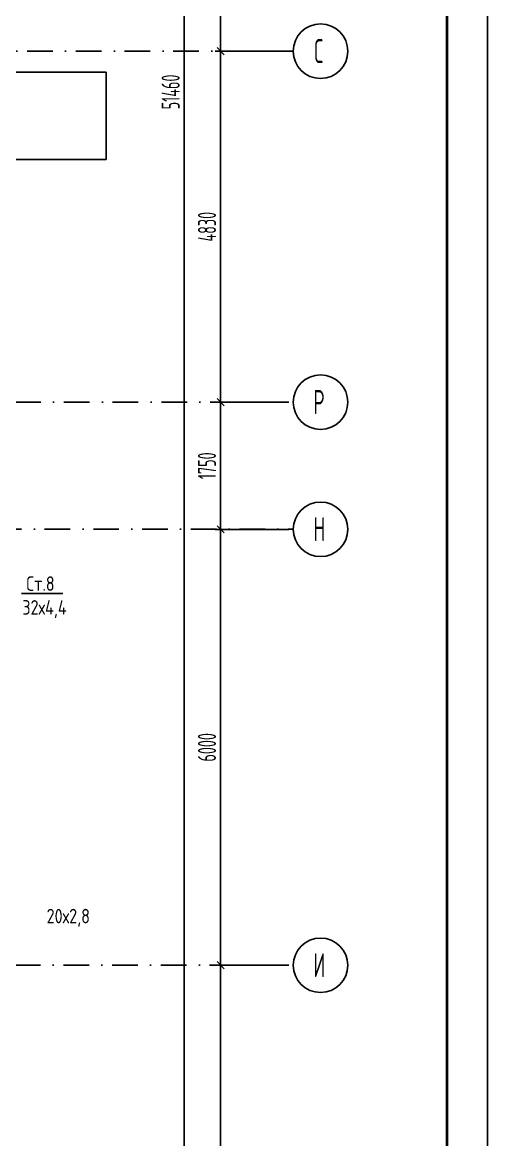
# Model space of a CAD drawing. Extents: x -1560602 to 321118, y -2308202 to -430103.
# Drawn here: x -1482842 to -1476440, y -2116615 to -2101237 of the extents above; entities that cross this region are included whole.
import ezdxf
from ezdxf.enums import TextEntityAlignment as Align

# ---------------------------------------------------------------- set-up
doc = ezdxf.new("R2010")
doc.units = 0
doc.header["$MEASUREMENT"] = 0
doc.header["$PDSIZE"] = -5
doc.linetypes.add('Dot & Dashed', pattern=[670.277762, 352.777767, -176.388884, 0, -141.111112])
doc.linetypes.add('Штрихпунктирная', pattern=[0.670278, 0.352778, -0.176389, 0, -0.141111])
doc.layers.get('0').update_dxf_attribs({"color": 255, "linetype": 'CONTINUOUS'})
doc.layers.get('Defpoints').update_dxf_attribs({"linetype": 'CONTINUOUS'})
doc.layers.add('Оси', color=253, linetype='Dot & Dashed')
doc.layers.add('отделка', color=240, linetype='CONTINUOUS')
doc.styles.add('GOST 2.304', font='CS_Gost2304.shx', dxfattribs={"width": 0.7})
doc.styles.get("Standard").update_dxf_attribs({"font": 'spds.shx', "width": 0.7, "height": 250})
doc.styles.add('СГЕНЕРИР_СТИЛЬ_1', font='')
doc.styles.get('СГЕНЕРИР_СТИЛЬ_1').set_extended_font_data('GOST_type_A')
doc.dimstyles.new('SPDS', dxfattribs={"dimscale": 100, "dimtxt": 2.5, "dimasz": 1, "dimexe": 0.75, "dimexo": 0.625, "dimtad": 1, "dimdec": 0, "dimtxsty": 'GOST 2.304', "dimblk": 'OBLIQUE', "dimcen": 2.5, "dimdle": 1, "dimadec": 0, "dimazin": 2, "dimtfac": 0.75, "dimtdec": 0, "dimtmove": 0, "dimatfit": 0, "dimfxl": 1, "dimtolj": 1, "dimarcsym": 1})

# ---------------------------------------------------------------- blocks, each defined once
blk = doc.blocks.new('_Oblique')
at = {"color": 0, "linetype": 'ByBlock', "lineweight": -2}
blk.add_line((-0.5, -0.5), (0.5, 0.5), dxfattribs=at)
blk = doc.blocks.new('*D351')
at = {"layer": 'Defpoints', "color": 0, "transparency": 16777216}
for p in [(-1480114, -2114215), (-1479114, -2114215), (-1479114, -2120215)]:
    blk.add_point(p, dxfattribs=at)
at = {"layer": 'отделка', "color": 0, "lineweight": -2, "transparency": 16777216}
for p, q in [((-1479177, -2114215), (-1480189, -2114215)), ((-1480114, -2120315), (-1480114, -2114115)), ((-1479177, -2120215), (-1480189, -2120215))]:
    blk.add_line(p, q, dxfattribs=at)
at = {"layer": 'отделка', "color": 0, "lineweight": -2, "transparency": 16777216, "xscale": 100, "yscale": 100, "zscale": 100}
for p, rotation in [((-1480114, -2114215), 90), ((-1480114, -2120215), 270)]:
    blk.add_blockref('_Oblique', p, dxfattribs=dict(at, rotation=rotation))
at = {"layer": 'отделка', "color": 0, "transparency": 16777216, "insert": (-1480302, -2117215), "char_height": 250, "attachment_point": 5, "rotation": 90, "style": 'GOST 2.304'}
blk.add_mtext('\\A1;6000', dxfattribs=at)
blk = doc.blocks.new('*D352')
at = {"layer": 'Defpoints', "color": 0, "transparency": 16777216}
for p in [(-1480114, -2108215), (-1479114, -2108215), (-1479114, -2114215)]:
    blk.add_point(p, dxfattribs=at)
at = {"layer": 'отделка', "color": 0, "lineweight": -2, "transparency": 16777216}
for p, q in [((-1479177, -2108215), (-1480189, -2108215)), ((-1480114, -2114315), (-1480114, -2108115)), ((-1479177, -2114215), (-1480189, -2114215))]:
    blk.add_line(p, q, dxfattribs=at)
at = {"layer": 'отделка', "color": 0, "lineweight": -2, "transparency": 16777216, "xscale": 100, "yscale": 100, "zscale": 100}
for p, rotation in [((-1480114, -2108215), 90), ((-1480114, -2114215), 270)]:
    blk.add_blockref('_Oblique', p, dxfattribs=dict(at, rotation=rotation))
at = {"layer": 'отделка', "color": 0, "transparency": 16777216, "insert": (-1480302, -2111215), "char_height": 250, "attachment_point": 5, "rotation": 90, "style": 'GOST 2.304'}
blk.add_mtext('\\A1;6000', dxfattribs=at)
blk = doc.blocks.new('*D353')
at = {"layer": 'Defpoints', "color": 0, "transparency": 16777216}
for p in [(-1480114, -2106465), (-1479114, -2106465), (-1479114, -2108215)]:
    blk.add_point(p, dxfattribs=at)
at = {"layer": 'отделка', "color": 0, "lineweight": -2, "transparency": 16777216}
for p, q in [((-1480114, -2108315), (-1480114, -2106365)), ((-1479177, -2106465), (-1480189, -2106465)), ((-1479177, -2108215), (-1480189, -2108215))]:
    blk.add_line(p, q, dxfattribs=at)
at = {"layer": 'отделка', "color": 0, "lineweight": -2, "transparency": 16777216, "xscale": 100, "yscale": 100, "zscale": 100}
for p, rotation in [((-1480114, -2106465), 90), ((-1480114, -2108215), 270)]:
    blk.add_blockref('_Oblique', p, dxfattribs=dict(at, rotation=rotation))
at = {"layer": 'отделка', "color": 0, "transparency": 16777216, "insert": (-1480302, -2107340), "char_height": 250, "attachment_point": 5, "rotation": 90, "style": 'GOST 2.304'}
blk.add_mtext('\\A1;1750', dxfattribs=at)
blk = doc.blocks.new('*D354')
at = {"layer": 'Defpoints', "color": 0, "transparency": 16777216}
for p in [(-1480114, -2101635), (-1479114, -2101635), (-1479114, -2106465)]:
    blk.add_point(p, dxfattribs=at)
at = {"layer": 'отделка', "color": 0, "lineweight": -2, "transparency": 16777216}
for p, q in [((-1479177, -2101635), (-1480189, -2101635)), ((-1480114, -2106565), (-1480114, -2101535)), ((-1479177, -2106465), (-1480189, -2106465))]:
    blk.add_line(p, q, dxfattribs=at)
at = {"layer": 'отделка', "color": 0, "lineweight": -2, "transparency": 16777216, "xscale": 100, "yscale": 100, "zscale": 100}
for p, rotation in [((-1480114, -2101635), 90), ((-1480114, -2106465), 270)]:
    blk.add_blockref('_Oblique', p, dxfattribs=dict(at, rotation=rotation))
at = {"layer": 'отделка', "color": 0, "transparency": 16777216, "insert": (-1480302, -2104050), "char_height": 250, "attachment_point": 5, "rotation": 90, "style": 'GOST 2.304'}
blk.add_mtext('\\A1;4830', dxfattribs=at)
blk = doc.blocks.new('*D355')
at = {"layer": 'Defpoints', "color": 0, "transparency": 16777216}
for p in [(-1480114, -2095220), (-1479114, -2095220), (-1479114, -2101635)]:
    blk.add_point(p, dxfattribs=at)
at = {"layer": 'отделка', "color": 0, "lineweight": -2, "transparency": 16777216}
for p, q in [((-1480114, -2101735), (-1480114, -2095120)), ((-1479177, -2095220), (-1480189, -2095220)), ((-1479177, -2101635), (-1480189, -2101635))]:
    blk.add_line(p, q, dxfattribs=at)
at = {"layer": 'отделка', "color": 0, "lineweight": -2, "transparency": 16777216, "xscale": 100, "yscale": 100, "zscale": 100}
for p, rotation in [((-1480114, -2095220), 90), ((-1480114, -2101635), 270)]:
    blk.add_blockref('_Oblique', p, dxfattribs=dict(at, rotation=rotation))
at = {"layer": 'отделка', "color": 0, "transparency": 16777216, "insert": (-1480302, -2098427), "char_height": 250, "attachment_point": 5, "rotation": 90, "style": 'GOST 2.304'}
blk.add_mtext('\\A1;6415', dxfattribs=at)
blk = doc.blocks.new('*D363')
at = {"layer": 'Defpoints', "color": 0, "transparency": 16777216}
for p in [(-1480614, -2076465), (-1480114, -2076465), (-1479114, -2127925)]:
    blk.add_point(p, dxfattribs=at)
at = {"layer": 'отделка', "color": 0, "lineweight": -2, "transparency": 16777216}
for p, q in [((-1480614, -2128025), (-1480614, -2076365)), ((-1480177, -2076465), (-1480689, -2076465)), ((-1479177, -2127925), (-1480689, -2127925))]:
    blk.add_line(p, q, dxfattribs=at)
at = {"layer": 'отделка', "color": 0, "lineweight": -2, "transparency": 16777216, "xscale": 100, "yscale": 100, "zscale": 100}
for p, rotation in [((-1480614, -2076465), 90), ((-1480614, -2127925), 270)]:
    blk.add_blockref('_Oblique', p, dxfattribs=dict(at, rotation=rotation))
at = {"layer": 'отделка', "color": 0, "transparency": 16777216, "insert": (-1480802, -2102195), "char_height": 250, "attachment_point": 5, "rotation": 90, "style": 'GOST 2.304'}
blk.add_mtext('\\A1;51460', dxfattribs=at)

msp = doc.modelspace()

# ---------------------------------------------------------------- linework, layer by layer
at = {"color": 0, "lineweight": 35, "ltscale": 100}
msp.add_line((-1477001.6, -2073990.4), (-1477001.6, -2146617.3), dxfattribs=at)
at = {"color": 0, "ltscale": 100}
for p, q in [((-1481689.3, -2101924.8), (-1485099.3, -2101924.8)), ((-1481689.3, -2103124.8), (-1481689.3, -2101924.8)), ((-1485099.3, -2103124.8), (-1481689.3, -2103124.8))]:
    msp.add_line(p, q, dxfattribs=at)
at = {"color": 0}
msp.add_line((-1482283.3, -2109096.2), (-1482853.5, -2109096.2), dxfattribs=at)
at = {"layer": 'Defpoints', "color": 0, "linetype": 'Continuous', "ltscale": 100}
msp.add_line((-1476440.2, -2073490.4), (-1476440.2, -2147148.6), dxfattribs=at)
at = {"layer": 'Оси', "color": 0, "linetype": 'Штрихпунктирная', "lineweight": -3, "ltscale": 1000}
for p, q in [((-1505569.2, -2101634.8), (-1479114.3, -2101634.8)), ((-1499029.9, -2106464.8), (-1479114.3, -2106464.8)), ((-1501306.6, -2108214.8), (-1479114.3, -2108214.8)), ((-1493673.3, -2114214.8), (-1479114.3, -2114214.8))]:
    msp.add_line(p, q, dxfattribs=at)
at = {"layer": 'Оси', "color": 0, "linetype": 'Continuous', "ltscale": 100}
for centre in [(-1478739.3, -2101634.8), (-1478739.3, -2106464.8), (-1478739.3, -2108214.8), (-1478739.3, -2114214.8)]:
    msp.add_circle(centre, 375, dxfattribs=at)

# ---------------------------------------------------------------- texts
at = {"color": 0}
msp.add_text('Ст.8', height=200, dxfattribs=at).set_placement((-1482593, -2108962.4), align=Align.MIDDLE_CENTER)
for s, p in [('32х4,4', (-1482843, -2109389.3)), ('20х2,8', (-1482508.5, -2113637.8, 0))]:
    msp.add_text(s, height=200, dxfattribs=at).set_placement(p)
at = {"layer": 'Оси', "color": 0, "linetype": 'Continuous', "width": 0.7}
for s, p in [('С', (-1478825.9, -2101797.9)), ('Р', (-1478837.5, -2106628)), ('Н', (-1478837.5, -2108378)), ('И', (-1478837.5, -2114378))]:
    msp.add_text(s, height=330, dxfattribs=at).set_placement(p)
at = {"layer": 'Оси', "color": 0, "ltscale": 100, "insert": (-1479489.5, -2102194.8), "char_height": 0.23, "attachment_point": 5, "rotation": 90, "style": 'СГЕНЕРИР_СТИЛЬ_1'}
msp.add_mtext('\\A1;51460000', dxfattribs=at)

# ---------------------------------------------------------------- dimensions: what is measured, and where the dimension line sits
at = {"layer": 'отделка', "color": 0}
for base, p1, p2, picture, middle in [((-1480614.3, -2076464.8), (-1479114.3, -2127924.8), (-1480114.3, -2076464.8), '*D363', (-1480801.8, -2102194.8)), ((-1480114.3, -2095219.9), (-1479114.3, -2101634.8), (-1479114.3, -2095219.9), '*D355', (-1480301.8, -2098427.3)), ((-1480114.3, -2101634.9), (-1479114.3, -2106464.8), (-1479114.3, -2101634.9), '*D354', (-1480301.8, -2104049.8)), ((-1480114.3, -2106464.9), (-1479114.3, -2108214.8), (-1479114.3, -2106464.9), '*D353', (-1480301.8, -2107339.8)), ((-1480114.3, -2108214.9), (-1479114.3, -2114214.8), (-1479114.3, -2108214.9), '*D352', (-1480301.8, -2111214.8)), ((-1480114.3, -2114214.9), (-1479114.3, -2120214.8), (-1479114.3, -2114214.9), '*D351', (-1480301.8, -2117214.8))]:
    dim = msp.add_linear_dim(base=base, p1=p1, p2=p2, angle=90, dimstyle='SPDS', override={"dimscale": 100, "dimlfac": 1, "dimtxsty": 'GOST 2.304', "dimtolj": 1}, dxfattribs=at)
    dim.commit()
    dim.dimension.update_dxf_attribs({"geometry": picture, "text_midpoint": middle})

doc.saveas('drawing.dxf')
